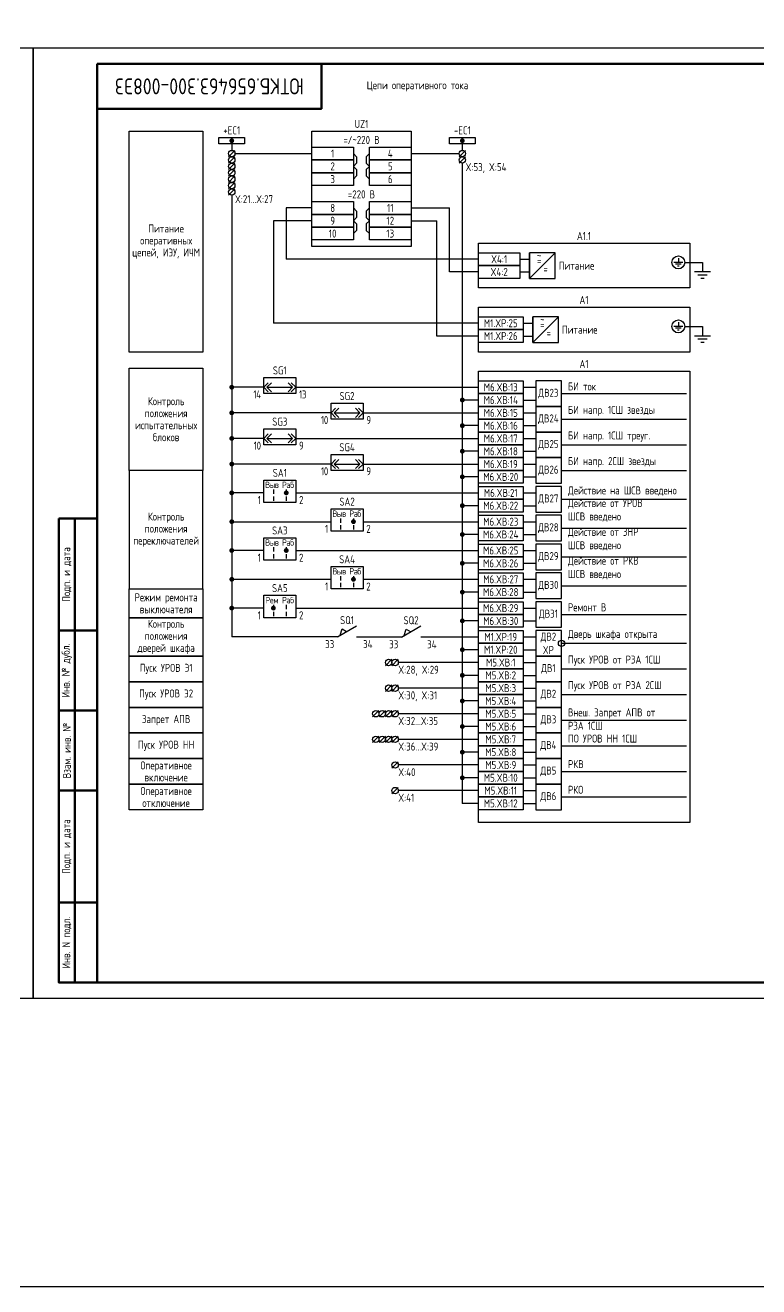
# Model space of a CAD drawing. Header units: millimetres. Extents: x -774 to 2891, y -90 to 618.
# Drawn here: x 417.5 to 646.6, y -90 to 304.1 of the extents above; entities that cross this region are included whole.
import ezdxf

# ---------------------------------------------------------------- set-up
doc = ezdxf.new("R2010")
doc.units = ezdxf.units.MM
doc.styles.add('Gost_type_A', font='GOST_A.TTF')

# ---------------------------------------------------------------- blocks, each defined once
blk = doc.blocks.new('Формат_А3')
blk.add_lwpolyline([(-420, 297), (0, 297), (0, 0), (-420, 0)], close=True)
at = {"lineweight": 50}
blk.add_lwpolyline([(-400, 292), (-5, 292), (-5, 5), (-400, 5)], close=True, dxfattribs=at)
blk = doc.blocks.new('Штамп угловой верхний')
at = {"lineweight": 50}
blk.add_lwpolyline([(0, 0), (70, 0), (70, -14), (0, -14)], close=True, dxfattribs=at)
blk = doc.blocks.new('Штамп левый нижний')
at = {"lineweight": 50}
for points in [[(-12, 145), (-7, 145), (-7, 110), (-12, 110)], [(-7, 145), (0, 145), (0, 110), (-7, 110)], [(-12, 110), (-7, 110), (-7, 85), (-12, 85)], [(-7, 110), (0, 110), (0, 85), (-7, 85)], [(-12, 85), (-7, 85), (-7, 60), (-12, 60)], [(-7, 85), (0, 85), (0, 60), (-7, 60)], [(-12, 60), (-7, 60), (-7, 25), (-12, 25)], [(-7, 60), (0, 60), (0, 25), (-7, 25)], [(-12, 25), (-7, 25), (-7, 0), (-12, 0)], [(-7, 25), (0, 25), (0, 0), (-7, 0)]]:
    blk.add_lwpolyline(points, close=True, dxfattribs=at)
at = {"char_height": 2.5, "attachment_point": 5, "rotation": 90, "style": 'Gost_type_A'}
for s, insert, width in [('Подп. и дата', (-9.5, 127.5), 35), ('Инв. № дубл.', (-9.5, 97.5), 25), ('Взам. инв. №', (-9.5, 72.5), 25), ('Подп. и дата', (-9.5, 42.5), 35), ('Инв. N подл.', (-9.5, 12.5), 25)]:
    blk.add_mtext(s, dxfattribs=dict(at, insert=insert, width=width))
blk = doc.blocks.new('POINT')
at = {"const_width": 0.75}
blk.add_lwpolyline([(-0.375, 0, 1), (0.375, 0, 1)], format="xyb", close=True, dxfattribs=at)
blk = doc.blocks.new('Шинка')
blk.add_lwpolyline([(-4, 1), (4, 1), (4, -1), (-4, -1)], close=True)
blk.add_blockref('POINT', (0, 0))
blk = doc.blocks.new('БИ_разъем')
for p, q in [((0, 0), (1.41, 1.41)), ((0, 0), (1.41, 1.41)), ((0, 0), (1.41, -1.41)), ((0, 0), (1.41, -1.41)), ((1, 0), (2.41, 1.41)), ((1, 0), (2.41, -1.41)), ((1, 0), (9, 0)), ((9, 0), (7.59, 1.41)), ((9, 0), (7.59, -1.41)), ((10, 0), (8.59, 1.41)), ((10, 0), (8.59, 1.41)), ((10, 0), (8.59, -1.41)), ((10, 0), (8.59, -1.41))]:
    blk.add_line(p, q)
blk = doc.blocks.new('Переключатель_положение')
for p, q in [((2, 1), (2, -0.34)), ((2, -1.14), (2, -2.49))]:
    blk.add_line(p, q)

msp = doc.modelspace()

# ---------------------------------------------------------------- linework, layer by layer
for p, q in [((482, 268), (482, 265)), ((554, 268), (554, 265)), ((483, 265), (481, 263)), ((555, 265), (553, 263)), ((483, 263), (481, 261)), ((483, 261), (481, 259)), ((483, 264), (507, 264)), ((538, 264), (553, 264)), ((555, 263), (553, 261)), ((554, 261), (554, 61)), ((483, 259), (481, 257)), ((483, 257), (481, 255)), ((483, 255), (481, 253)), ((483, 253), (481, 251)), ((482, 251), (482, 113)), ((507, 247), (499, 247)), ((499, 247), (499, 231)), ((538, 247), (550, 247)), ((550, 227), (550, 247)), ((495, 243), (495, 211)), ((507, 243), (495, 243)), ((538, 243), (546, 243)), ((546, 207), (546, 243)), ((575, 225), (575, 233)), ((575, 225), (583, 233)), ((559, 231), (499, 231)), ((623.48, 230), (629, 230)), ((559, 227), (550, 227)), ((576, 205), (576, 213)), ((576, 205), (584, 213)), ((559, 211), (495, 211)), ((623.48, 210), (629, 210)), ((559, 207), (546, 207)), ((492, 191), (482, 191)), ((502, 191), (559, 191)), ((573, 191), (577, 191)), ((559, 187), (554, 187)), ((573, 187), (577, 187)), ((585, 189), (624, 189)), ((513, 183), (482, 183)), ((523, 183), (559, 183)), ((573, 183), (577, 183)), ((559, 179), (554, 179)), ((573, 179), (577, 179)), ((585, 181), (624, 181)), ((492, 175), (482, 175)), ((502, 175), (559, 175)), ((573, 175), (577, 175)), ((559, 171), (554, 171)), ((573, 171), (577, 171)), ((585, 173), (624, 173)), ((513, 167), (482, 167)), ((523, 167), (559, 167)), ((573, 167), (577, 167)), ((559, 163), (554, 163)), ((573, 163), (577, 163)), ((585, 165), (624, 165)), ((492, 158), (482, 158)), ((502, 158), (559, 158)), ((573, 158), (577, 158)), ((559, 154), (554, 154)), ((573, 154), (577, 154)), ((585, 156), (624, 156)), ((482, 149), (513, 149)), ((523, 149), (559, 149)), ((573, 149), (577, 149)), ((585, 147), (624, 147)), ((559, 145), (554, 145)), ((573, 145), (577, 145)), ((492, 140), (482, 140)), ((502, 140), (559, 140)), ((573, 140), (577, 140)), ((585, 138), (624, 138)), ((559, 136), (554, 136)), ((573, 136), (577, 136)), ((482, 131), (513, 131)), ((523, 131), (559, 131)), ((573, 131), (577, 131)), ((559, 127), (554, 127)), ((573, 127), (577, 127)), ((585, 129), (624, 129)), ((492, 122), (482, 122)), ((502, 122), (559, 122)), ((573, 122), (577, 122)), ((585, 120), (624, 120)), ((515, 113), (521, 116.46)), ((515.86, 113.5), (516.43, 115.48)), ((516.43, 115.48), (517.87, 114.65)), ((535, 112.95), (541, 116.42)), ((535.86, 113.45), (536.43, 115.44)), ((536.43, 115.44), (537.87, 114.61)), ((559, 118), (554, 118)), ((573, 118), (577, 118)), ((515, 113), (482, 113)), ((535, 112.95), (521, 112.95)), ((541, 113), (559, 113)), ((573, 113), (577, 113)), ((585, 111), (624, 111)), ((559, 109), (554, 109)), ((573, 109), (577, 109)), ((531.99, 106), (529.99, 104)), ((534, 106), (532, 104)), ((559, 105), (534, 105)), ((573, 105), (577, 105)), ((585, 103), (624, 103)), ((559, 101), (554, 101)), ((573, 101), (577, 101)), ((531.99, 98), (529.99, 96)), ((534, 98), (532, 96)), ((559, 97), (534, 97)), ((573, 97), (577, 97)), ((585, 95), (624, 95)), ((559, 93), (554, 93)), ((573, 93), (577, 93)), ((527.97, 90), (525.97, 88)), ((529.98, 90), (527.98, 88)), ((531.99, 90), (529.99, 88)), ((534, 90), (532, 88)), ((559, 89), (534, 89)), ((573, 89), (577, 89)), ((585, 87), (624, 87)), ((559, 85), (554, 85)), ((573, 85), (577, 85)), ((527.97, 82), (525.97, 80)), ((529.98, 82), (527.98, 80)), ((531.99, 82), (529.99, 80)), ((534, 82), (532, 80)), ((559, 81), (534, 81)), ((573, 81), (577, 81)), ((585, 79), (624, 79)), ((559, 77), (554, 77)), ((573, 77), (577, 77)), ((534, 74), (532, 72)), ((559, 73), (534, 73)), ((573, 73), (577, 73)), ((585, 71), (624, 71)), ((559, 69), (554, 69)), ((573, 69), (577, 69)), ((534, 66), (532, 64)), ((559, 65), (534, 65)), ((573, 65), (577, 65)), ((559, 61), (554, 61)), ((573, 61), (577, 61)), ((585, 63), (624, 63))]:
    msp.add_line(p, q)
at = {"ltscale": 4}
for p, q in [((572, 231), (575, 231)), ((572, 227), (575, 227)), ((573, 211), (576, 211)), ((573, 207), (576, 207))]:
    msp.add_line(p, q, dxfattribs=at)
at = {"ltscale": 4.32}
for p, q in [((622.89, 230), (620.04, 230)), ((622.32, 229.43), (620.61, 229.43)), ((621.75, 228.86), (621.18, 228.86)), ((621.46, 231.28), (621.46, 230)), ((629, 230), (629, 227)), ((631.5, 227), (626.5, 227)), ((630.5, 226), (627.5, 226)), ((629.5, 225), (628.5, 225)), ((622.89, 210), (620.04, 210)), ((622.32, 209.43), (620.61, 209.43)), ((621.46, 211.28), (621.46, 210)), ((629, 210), (629, 207)), ((621.75, 208.86), (621.18, 208.86)), ((631.5, 207), (626.5, 207)), ((630.5, 206), (627.5, 206)), ((629.5, 205), (628.5, 205))]:
    msp.add_line(p, q, dxfattribs=at)
for points in [[(-774, 618), (2891, 618), (2891, -90), (-774, -90)], [(473, 202), (450, 202), (450, 271), (473, 271)], [(507, 271), (538, 271), (538, 235), (507, 235)], [(507, 266), (520, 266), (520, 262), (507, 262)], [(525, 266), (538, 266), (538, 262), (525, 262)], [(507, 262), (520, 262), (520, 258), (507, 258)], [(525, 262), (538, 262), (538, 258), (525, 258)], [(507, 258), (520, 258), (520, 254), (507, 254)], [(525, 258), (538, 258), (538, 254), (525, 254)], [(507, 249), (520, 249), (520, 245), (507, 245)], [(525, 249), (538, 249), (538, 245), (525, 245)], [(507, 245), (520, 245), (520, 241), (507, 241)], [(525, 245), (538, 245), (538, 241), (525, 241)], [(507, 241), (520, 241), (520, 237), (507, 237)], [(525, 241), (538, 241), (538, 237), (525, 237)], [(559, 236), (625, 236), (625, 222), (559, 222)], [(559, 233), (572, 233), (572, 229), (559, 229)], [(559, 229), (572, 229), (572, 225), (559, 225)], [(559, 216), (625, 216), (625, 202), (559, 202)], [(559, 213), (573, 213), (573, 209), (559, 209)], [(559, 209), (573, 209), (573, 205), (559, 205)], [(473, 165), (450, 165), (450, 197), (473, 197)], [(492, 194), (502, 194), (502, 189), (492, 189)], [(559, 196), (625, 196), (625, 55), (559, 55)], [(559, 193), (573, 193), (573, 189), (559, 189)], [(513, 186), (523, 186), (523, 181), (513, 181)], [(559, 189), (573, 189), (573, 185), (559, 185)], [(559, 185), (573, 185), (573, 181), (559, 181)], [(492, 178), (502, 178), (502, 173), (492, 173)], [(559, 181), (573, 181), (573, 177), (559, 177)], [(559, 177), (573, 177), (573, 173), (559, 173)], [(513, 170), (523, 170), (523, 165), (513, 165)], [(559, 173), (573, 173), (573, 169), (559, 169)], [(559, 169), (573, 169), (573, 165), (559, 165)], [(473, 165), (450, 165), (450, 128), (473, 128)], [(492, 162), (502, 162), (502, 155), (492, 155)], [(559, 165), (573, 165), (573, 161), (559, 161)], [(559, 160), (573, 160), (573, 156), (559, 156)], [(559, 156), (573, 156), (573, 152), (559, 152)], [(513, 153), (523, 153), (523, 146), (513, 146)], [(559, 151), (573, 151), (573, 147), (559, 147)], [(559, 147), (573, 147), (573, 143), (559, 143)], [(492, 144), (502, 144), (502, 137), (492, 137)], [(559, 142), (573, 142), (573, 138), (559, 138)], [(559, 138), (573, 138), (573, 134), (559, 134)], [(513, 135), (523, 135), (523, 128), (513, 128)], [(559, 133), (573, 133), (573, 129), (559, 129)], [(450, 128), (473, 128), (473, 119), (450, 119)], [(559, 129), (573, 129), (573, 125), (559, 125)], [(492, 126), (502, 126), (502, 119), (492, 119)], [(559, 124), (573, 124), (573, 120), (559, 120)], [(473, 107), (450, 107), (450, 119), (473, 119)], [(559, 120), (573, 120), (573, 116), (559, 116)], [(559, 115), (573, 115), (573, 111), (559, 111)], [(559, 111), (573, 111), (573, 107), (559, 107)], [(473, 99), (450, 99), (450, 107), (473, 107)], [(559, 107), (573, 107), (573, 103), (559, 103)], [(559, 103), (573, 103), (573, 99), (559, 99)], [(473, 91), (450, 91), (450, 99), (473, 99)], [(559, 99), (573, 99), (573, 95), (559, 95)], [(559, 95), (573, 95), (573, 91), (559, 91)], [(473, 83), (450, 83), (450, 91), (473, 91)], [(559, 91), (573, 91), (573, 87), (559, 87)], [(559, 87), (573, 87), (573, 83), (559, 83)], [(473, 75), (450, 75), (450, 83), (473, 83)], [(559, 83), (573, 83), (573, 79), (559, 79)], [(559, 79), (573, 79), (573, 75), (559, 75)], [(473, 67), (450, 67), (450, 75), (473, 75)], [(559, 75), (573, 75), (573, 71), (559, 71)], [(559, 71), (573, 71), (573, 67), (559, 67)], [(473, 59), (450, 59), (450, 67), (473, 67)], [(559, 67), (573, 67), (573, 63), (559, 63)], [(559, 63), (573, 63), (573, 59), (559, 59)]]:
    msp.add_lwpolyline(points, close=True)
for points in [[(520, 264), (521, 263), (521, 261), (520, 260)], [(525, 264), (524, 263), (524, 261), (525, 260)], [(520, 260), (521, 259), (521, 257), (520, 256)], [(525, 260), (524, 259), (524, 257), (525, 256)], [(520, 247), (521, 246), (521, 244), (520, 243)], [(525, 247), (524, 246), (524, 244), (525, 243)], [(520, 243), (521, 242), (521, 240), (520, 239)], [(525, 243), (524, 242), (524, 240), (525, 239)]]:
    msp.add_lwpolyline(points)
at = {"ltscale": 4}
for points in [[(575, 225), (583, 225), (583, 233), (575, 233)], [(576, 205), (584, 205), (584, 213), (576, 213)], [(577, 185), (585, 185), (585, 193), (577, 193)], [(577, 177), (585, 177), (585, 185), (577, 185)], [(577, 169), (585, 169), (585, 177), (577, 177)], [(577, 161), (585, 161), (585, 169), (577, 169)], [(577, 152), (585, 152), (585, 160), (577, 160)], [(577, 143), (585, 143), (585, 151), (577, 151)], [(577, 134), (585, 134), (585, 142), (577, 142)], [(577, 125), (585, 125), (585, 133), (577, 133)], [(577, 116), (585, 116), (585, 124), (577, 124)], [(577, 107), (585, 107), (585, 115), (577, 115)], [(577, 99), (585, 99), (585, 107), (577, 107)], [(577, 91), (585, 91), (585, 99), (577, 99)], [(577, 83), (585, 83), (585, 91), (577, 91)], [(577, 75), (585, 75), (585, 83), (577, 83)], [(577, 67), (585, 67), (585, 75), (577, 75)], [(577, 59), (585, 59), (585, 67), (577, 67)]]:
    msp.add_lwpolyline(points, close=True, dxfattribs=at)
for centre, radius in [((482, 264), 1), ((554, 264), 1), ((482, 262), 1), ((482, 260), 1), ((554, 262), 1), ((482, 258), 1), ((482, 256), 1), ((482, 254), 1), ((482, 252), 1), ((621.46, 230), 2.02), ((621.46, 210), 2.02), ((585, 111), 1), ((530.99, 105), 1), ((533, 105), 1), ((530.99, 97), 1), ((533, 97), 1), ((526.97, 89), 1), ((528.98, 89), 1), ((530.99, 89), 1), ((533, 89), 1), ((526.97, 81), 1), ((528.98, 81), 1), ((530.99, 81), 1), ((533, 81), 1), ((533, 73), 1), ((533, 65), 1)]:
    msp.add_circle(centre, radius)

# ---------------------------------------------------------------- block references
for name, p in [('Формат_А3', (420, 0)), ('Формат_А3', (840, 0)), ('Штамп угловой верхний', (440, 292)), ('Шинка', (482, 268)), ('Шинка', (554, 268)), ('POINT', (482, 191)), ('БИ_разъем', (492, 191)), ('POINT', (554, 187)), ('POINT', (482, 183)), ('БИ_разъем', (513, 183)), ('POINT', (554, 179)), ('POINT', (482, 175)), ('БИ_разъем', (492, 175)), ('POINT', (554, 171)), ('POINT', (482, 167)), ('БИ_разъем', (513, 167)), ('POINT', (554, 163)), ('POINT', (482, 158)), ('Переключатель_положение', (493, 158)), ('POINT', (499, 158)), ('Переключатель_положение', (497, 158)), ('POINT', (554, 154)), ('Штамп левый нижний', (440, 5)), ('Переключатель_положение', (514, 149)), ('Переключатель_положение', (518, 149)), ('POINT', (482, 149)), ('POINT', (520, 149)), ('POINT', (554, 145)), ('POINT', (482, 140)), ('Переключатель_положение', (493, 140)), ('POINT', (499, 140)), ('Переключатель_положение', (497, 140)), ('POINT', (554, 136)), ('POINT', (482, 131)), ('Переключатель_положение', (514, 131)), ('POINT', (520, 131)), ('Переключатель_положение', (518, 131)), ('POINT', (554, 127)), ('POINT', (482, 122)), ('POINT', (495, 122)), ('Переключатель_положение', (493, 122)), ('Переключатель_положение', (497, 122)), ('POINT', (554, 118)), ('POINT', (554, 109)), ('POINT', (554, 101)), ('POINT', (554, 93)), ('POINT', (554, 85)), ('POINT', (554, 77)), ('POINT', (554, 69))]:
    msp.add_blockref(name, p)

# ---------------------------------------------------------------- texts
at = {"insert": (475, 285), "char_height": 5, "width": 70, "attachment_point": 5, "rotation": 180, "style": 'Gost_type_A'}
msp.add_mtext('ЮТКБ.656463.300-008Э3', dxfattribs=at)
at = {"char_height": 2.5, "line_spacing_factor": 0.9, "style": 'Gost_type_A'}
for s, insert, width, attachment_point in [('Цепи оперативного тока', (540, 285), 197, 5), ('UZ1', (522.5, 272), 31, 8), ('=/~220 В', (522.5, 267), 31, 8), ('X:53, X:54', (555, 261), 16, 1), ('=220 В', (522.5, 250), 31, 8), ('X:21...X:27', (483, 251), 16, 1), ('Питание оперативных цепей, ИЭУ, ИЧМ', (461.5, 236.5), 23, 5), ('A1.1', (592, 237), 66, 8), ('A1', (592, 217), 66, 8), ('SG1', (497, 195), 10, 8), ('A1', (592, 197), 66, 8), ('{\\T0.9;14}', (491, 190), 5, 3), ('{\\T0.9;13}', (503, 190), 5, 1), ('SG2', (518, 187), 10, 8), ('Контроль положения\\Pиспытательных блоков', (461.5, 181), 23, 5), ('SG3', (497, 179), 10, 8), ('{\\T0.9;10}', (512, 182), 5, 3), ('{\\T0.9;9}', (524, 182), 5, 1), ('{\\T0.9;10}', (491, 174), 5, 3), ('{\\T0.9;9}', (503, 174), 5, 1), ('SG4', (518, 171), 10, 8), ('{\\T0.9;10}', (512, 166), 5, 3), ('{\\T0.9;9}', (524, 166), 5, 1), ('Контроль положения\\Pпереключателей', (461.5, 146.5), 23, 5), ('Режим ремонта выключателя', (461.5, 123.5), 23, 5), ('Контроль положения\\Pдверей шкафа', (461.5, 113), 23, 5), ('Пуск УРОВ Э1', (461.5, 103), 23, 5), ('X:28, X:29', (534, 104), 13, 1), ('Пуск УРОВ Э2', (461.5, 95), 23, 5), ('X:30, X:31', (534, 96), 13, 1), ('Запрет АПВ ', (461.5, 87), 23, 5), ('X:32...X:35', (534, 88), 13, 1), ('Пуск УРОВ НН', (461.5, 79), 23, 5), ('X:36...X:39', (534, 80), 13, 1), ('Оперативное включение', (461.5, 71), 23, 5), ('X:40', (534, 72), 13, 1), ('Оперативное отключение', (461.5, 63), 23, 5), ('X:41', (534, 64), 13, 1)]:
    msp.add_mtext(s, dxfattribs=dict(at, insert=insert, width=width, attachment_point=attachment_point))
at = {"style": 'Gost_type_A'}
for s, insert, char_height, width, attachment_point in [('+EC1', (482, 270), 2.5, 10, 8), ('-EC1', (554, 270), 2.5, 10, 8), ('1', (513.5, 264), 2.5, 13, 5), ('4', (531.5, 264), 2.5, 13, 5), ('2', (513.5, 260), 2.5, 13, 5), ('5', (531.5, 260), 2.5, 13, 5), ('3', (513.5, 256), 2.5, 13, 5), ('6', (531.5, 256), 2.5, 13, 5), ('8', (513.5, 247), 2.5, 13, 5), ('11', (531.5, 247), 2.5, 13, 5), ('9', (513.5, 243), 2.5, 13, 5), ('12', (531.5, 243), 2.5, 13, 5), ('10', (513.5, 239), 2.5, 13, 5), ('13', (531.5, 239), 2.5, 13, 5), ('X4:1', (565.5, 231), 2.5, 13, 5), ('~', (578, 232.03), 2.5, 2.7, 5), ('=', (578, 230.53), 2.5, 6, 5), ('Питание', (589.67, 228.99), 2.5, 11.3452, 5), ('X4:2', (565.5, 227), 2.5, 13, 5), ('=', (580, 228), 2.5, 6, 5), ('M1.XP:25', (566, 211), 2.5, 13.9956, 5), ('~', (579, 212.03), 2.5, 2.7, 5), ('=', (579, 210.53), 2.5, 6, 5), ('Питание', (590.67, 208.99), 2.5, 11.3452, 5), ('M1.XP:26', (566, 207), 2.5, 13.9956, 5), ('=', (581, 208), 2.5, 6, 5), ('M6.XВ:13', (566, 191), 2.5, 14, 5), ('ДВ23', (580.88, 189), 2.5, 7.7588, 5), ('БИ ток', (587, 190), 2.5, 27.8465, 7), ('M6.XВ:14', (566, 187), 2.5, 14, 5), ('M6.XВ:15', (566, 183), 2.5, 14, 5), ('ДВ24', (580.88, 181), 2.5, 7.7588, 5), ('БИ напр. 1СШ звезды', (587, 182), 2.5, 27.8465, 7), ('M6.XВ:16', (566, 179), 2.5, 14, 5), ('M6.XВ:17', (566, 175), 2.5, 14, 5), ('ДВ25', (580.88, 173), 2.5, 7.7588, 5), ('БИ напр. 1СШ треуг. ', (587, 174), 2.5, 27.8465, 7), ('M6.XВ:18', (566, 171), 2.5, 14, 5), ('M6.XВ:19', (566, 167), 2.5, 14, 5), ('ДВ26', (580.88, 165), 2.5, 7.7588, 5), ('БИ напр. 2СШ звезды', (587, 166), 2.5, 27.8465, 7), ('SA1', (497, 163), 2.5, 10, 8), ('M6.XВ:20', (566, 163), 2.5, 14, 5), ('{\\T0.9;Выв}', (494.5, 160.5), 2, 5, 5), ('{\\T0.9;Раб}', (499.5, 160.5), 2, 5, 5), ('M6.XВ:21', (566, 158), 2.5, 14, 5), ('Действие на ШСВ введено', (587, 157), 2.5, 35.4932, 7), ('{\\T0.9;1}', (491, 157), 2.5, 5, 3), ('{\\T0.9;2}', (503, 157), 2.5, 5, 1), ('SA2', (518, 154), 2.5, 10, 8), ('M6.XВ:22', (566, 154), 2.5, 14, 5), ('ДВ27', (580.88, 156), 2.5, 7.7588, 5), ('Действие от УРОВ ШСВ введено', (587, 149), 2.5, 27.8465, 7), ('{\\T0.9;Выв}', (515.5, 151.5), 2, 5, 5), ('{\\T0.9;Раб}', (520.5, 151.5), 2, 5, 5), ('M6.XВ:23', (566, 149), 2.5, 14, 5), ('SA3', (497, 145), 2.5, 10, 8), ('{\\T0.9;1}', (512, 148), 2.5, 5, 3), ('{\\T0.9;2}', (524, 148), 2.5, 5, 1), ('M6.XВ:24', (566, 145), 2.5, 14, 5), ('ДВ28', (580.88, 147), 2.5, 7.7588, 5), ('Действие от ЗНР ШСВ введено', (587, 140), 2.5, 27.8465, 7), ('{\\T0.9;Выв}', (494.5, 142.5), 2, 5, 5), ('{\\T0.9;Раб}', (499.5, 142.5), 2, 5, 5), ('{\\T0.9;1}', (491, 139), 2.5, 5, 3), ('{\\T0.9;2}', (503, 139), 2.5, 5, 1), ('SA4', (518, 136), 2.5, 10, 8), ('M6.XВ:25', (566, 140), 2.5, 14, 5), ('ДВ29', (580.88, 138), 2.5, 7.7588, 5), ('Действие от РКВ ШСВ введено', (587, 131), 2.5, 27.8465, 7), ('{\\T0.9;Выв}', (515.5, 133.5), 2, 5, 5), ('{\\T0.9;Раб}', (520.5, 133.5), 2, 5, 5), ('M6.XВ:26', (566, 136), 2.5, 14, 5), ('M6.XВ:27', (566, 131), 2.5, 14, 5), ('ДВ30', (580.88, 129), 2.5, 7.7588, 5), ('SA5', (497, 127), 2.5, 10, 8), ('{\\T0.9;1}', (512, 130), 2.5, 5, 3), ('{\\T0.9;2}', (524, 130), 2.5, 5, 1), ('M6.XВ:28', (566, 127), 2.5, 14, 5), ('{\\T0.9;Рем}', (494.5, 124.5), 2, 5, 5), ('{\\T0.9;Раб}', (499.5, 124.5), 2, 5, 5), ('M6.XВ:29', (566, 122), 2.5, 14, 5), ('Ремонт В', (587, 121), 2.5, 27.8465, 7), ('{\\T0.9;1}', (491, 121), 2.5, 5, 3), ('{\\T0.9;2}', (503, 121), 2.5, 5, 1), ('SQ1', (518, 117), 2.5, 10, 8), ('SQ2', (538, 116.95), 2.5, 10, 8), ('M6.XВ:30', (566, 118), 2.5, 14, 5), ('ДВ31', (580.88, 120), 2.5, 7.7588, 5), ('ДВ2 XP', (580.88, 111), 2.5, 7.7588, 5), ('Дверь шкафа открыта', (587, 112), 2.5, 35.9749, 7), ('33', (514, 112), 2.5, 6, 3), ('34', (523, 112), 2.5, 6, 1), ('33', (534, 111.95), 2.5, 6, 3), ('34', (543, 111.95), 2.5, 6, 1), ('M1.XP:19', (566, 113), 2.5, 14, 5), ('M1.XP:20', (566, 109), 2.5, 14, 5), ('Пуск УРОВ от РЗА 1СШ', (587, 104), 2.5, 30.8621, 7), ('M5.XВ:1', (566, 105), 2.5, 14, 5), ('ДВ1', (580.88, 103), 2.5, 7.7588, 5), ('M5.XВ:2', (566, 101), 2.5, 14, 5), ('Пуск УРОВ от РЗА 2СШ', (587, 96), 2.5, 32.8847, 7), ('M5.XВ:3', (566, 97), 2.5, 14, 5), ('ДВ2', (580.88, 95), 2.5, 7.7588, 5), ('M5.XВ:4', (566, 93), 2.5, 14, 5), ('Внеш. Запрет АПВ от РЗА 1СШ', (587, 84), 2.5, 27.8465, 7), ('M5.XВ:5', (566, 89), 2.5, 14, 5), ('ДВ3', (580.88, 87), 2.5, 7.7588, 5), ('M5.XВ:6', (566, 85), 2.5, 14, 5), ('M5.XВ:7', (566, 81), 2.5, 14, 5), ('ДВ4', (580.88, 79), 2.5, 7.7588, 5), ('ПО УРОВ НН 1СШ', (587, 80), 2.5, 27.8465, 7), ('M5.XВ:8', (566, 77), 2.5, 14, 5), ('M5.XВ:9', (566, 73), 2.5, 14, 5), ('ДВ5', (580.88, 71), 2.5, 7.7588, 5), ('РКВ', (587, 72), 2.5, 27.8465, 7), ('M5.XВ:10', (566, 69), 2.5, 14, 5), ('M5.XВ:11', (566, 65), 2.5, 14, 5), ('ДВ6', (580.88, 63), 2.5, 7.7588, 5), ('РКО', (587, 64), 2.5, 27.8465, 7), ('M5.XВ:12', (566, 61), 2.5, 14, 5)]:
    msp.add_mtext(s, dxfattribs=dict(at, insert=insert, char_height=char_height, width=width, attachment_point=attachment_point))

doc.saveas('drawing.dxf')
